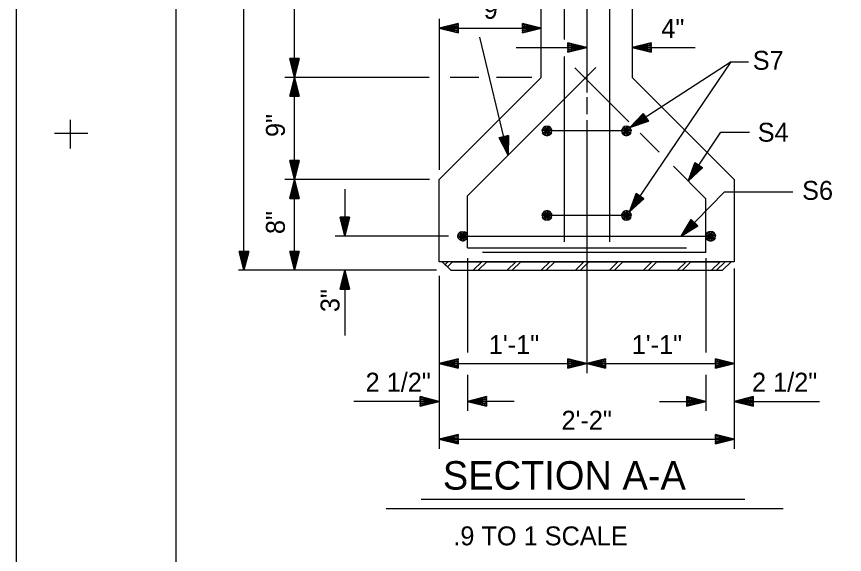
# Model space of a CAD drawing. Extents: x 0 to 34.6, y 0 to 25.6.
# Drawn here: x 0 to 5.47, y 14.32 to 17.88 of the extents above; entities that cross this region are included whole.
import ezdxf

# ---------------------------------------------------------------- set-up
doc = ezdxf.new("R2010")
doc.units = 0
for name, color, linetype in [('Dimension Lines', 7, 'Continuous'), ('Mis Center Lines', 7, 'Continuous'), ('Plan Sheet', 7, 'Continuous'), ('Plot Shape', 7, 'Continuous'), ('Rebar Lines', 7, 'Continuous'), ('Structural Steel Lines', 7, 'Continuous'), ('Sup Concrete Girder Lines', 7, 'Continuous'), ('Text', 7, 'Continuous'), ('User Information Notes', 7, 'Continuous')]:
    doc.layers.add(name, color=color, linetype=linetype)

msp = doc.modelspace()

# ---------------------------------------------------------------- linework, layer by layer
at = {"layer": 'Dimension Lines'}
for p, q in [((1.5027, 16.2002), (1.5027, 20.2502)), ((1.8361, 17.4752), (1.8361, 19.2002)), ((2.7926, 17.8632), (2.7926, 16.8632)), ((2.7926, 17.8002), (3.4676, 17.8002)), ((3.3011, 17.6733), (3.7676, 17.6733)), ((4.0676, 17.6733), (4.4846, 17.6733)), ((4.7218, 17.5789), (4.0531, 17.1433)), ((2.7272, 17.4752), (1.773, 17.4752)), ((1.8361, 16.8002), (1.8361, 17.4752)), ((3.0558, 17.4752), (2.8648, 17.4752)), ((3.4046, 17.4752), (3.1704, 17.4752)), ((2.2124, 16.8002), (1.773, 16.8002)), ((1.8361, 16.2002), (1.8361, 16.8002)), ((2.7296, 16.8002), (2.2124, 16.8002)), ((2.1694, 16.7371), (2.1694, 16.4252)), ((2.8536, 16.4252), (2.1064, 16.4252)), ((2.9801, 16.2793), (2.9801, 15.657)), ((4.5552, 16.2793), (4.5552, 15.657)), ((2.7755, 16.2002), (1.4667, 16.2002)), ((2.1694, 16.2002), (2.1694, 15.7698)), ((4.7426, 16.212), (4.7426, 15.0204)), ((2.7926, 16.1639), (2.7926, 15.0204)), ((2.7926, 15.5835), (3.7676, 15.5835)), ((3.7676, 15.5835), (4.7426, 15.5835)), ((2.9801, 15.51), (2.9801, 15.2704)), ((4.5552, 15.51), (4.5552, 15.2704)), ((2.7926, 15.3335), (2.2287, 15.3335)), ((3.2872, 15.3335), (2.9801, 15.3335)), ((4.248, 15.3335), (4.5552, 15.3335)), ((4.7426, 15.3335), (5.3066, 15.3335)), ((2.7926, 15.0835), (4.7426, 15.0835))]:
    msp.add_line(p, q, dxfattribs=at)
for points in [[(2.9176, 17.8002), (2.9176, 17.7939), (2.7926, 17.8002), (2.9176, 17.7877), (2.9176, 17.7814), (2.7926, 17.8002), (2.9176, 17.7752), (2.9176, 17.7689), (2.7926, 17.8002), (2.9176, 17.8314), (2.9176, 17.8252), (2.7926, 17.8002), (2.9176, 17.8189), (2.9176, 17.8127), (2.7926, 17.8002), (2.9176, 17.8064), (2.9176, 17.7689), (2.9176, 17.8314), (2.7926, 17.8002), (2.9176, 17.7689)], [(3.3426, 17.8002), (3.3426, 17.8064), (3.4676, 17.8002), (3.3426, 17.8127), (3.3426, 17.8189), (3.4676, 17.8002), (3.3426, 17.8252), (3.3426, 17.8314), (3.4676, 17.8002), (3.3426, 17.7689), (3.3426, 17.7752), (3.4676, 17.8002), (3.3426, 17.7814), (3.3426, 17.7877), (3.4676, 17.8002), (3.3426, 17.7939), (3.3426, 17.8314), (3.3426, 17.7689), (3.4676, 17.8002), (3.3426, 17.8314)], [(3.2495, 16.9619), (3.0608, 17.7405)], [(3.6426, 17.6733), (3.6426, 17.6795), (3.7676, 17.6733), (3.6426, 17.6858), (3.6426, 17.692), (3.7676, 17.6733), (3.6426, 17.6983), (3.6426, 17.7045), (3.7676, 17.6733), (3.6426, 17.642), (3.6426, 17.6483), (3.7676, 17.6733), (3.6426, 17.6545), (3.6426, 17.6608), (3.7676, 17.6733), (3.6426, 17.667), (3.6426, 17.7045), (3.6426, 17.642), (3.7676, 17.6733), (3.6426, 17.7045)], [(4.1926, 17.6733), (4.1926, 17.667), (4.0676, 17.6733), (4.1926, 17.6608), (4.1926, 17.6545), (4.0676, 17.6733), (4.1926, 17.6483), (4.1926, 17.642), (4.0676, 17.6733), (4.1926, 17.7045), (4.1926, 17.6983), (4.0676, 17.6733), (4.1926, 17.692), (4.1926, 17.6858), (4.0676, 17.6733), (4.1926, 17.6795), (4.1926, 17.642), (4.1926, 17.7045), (4.0676, 17.6733), (4.1926, 17.642)], [(1.8361, 17.6002), (1.8423, 17.6002), (1.8361, 17.4752), (1.8486, 17.6002), (1.8548, 17.6002), (1.8361, 17.4752), (1.8611, 17.6002), (1.8673, 17.6002), (1.8361, 17.4752), (1.8048, 17.6002), (1.8111, 17.6002), (1.8361, 17.4752), (1.8173, 17.6002), (1.8236, 17.6002), (1.8361, 17.4752), (1.8298, 17.6002), (1.8673, 17.6002), (1.8048, 17.6002), (1.8361, 17.4752), (1.8673, 17.6002)], [(4.05, 16.5868), (4.7218, 17.5789), (4.8364, 17.5789)], [(1.8361, 17.3502), (1.8298, 17.3502), (1.8361, 17.4752), (1.8236, 17.3502), (1.8173, 17.3502), (1.8361, 17.4752), (1.8111, 17.3502), (1.8048, 17.3502), (1.8361, 17.4752), (1.8673, 17.3502), (1.8611, 17.3502), (1.8361, 17.4752), (1.8548, 17.3502), (1.8486, 17.3502), (1.8361, 17.4752), (1.8423, 17.3502), (1.8048, 17.3502), (1.8673, 17.3502), (1.8361, 17.4752), (1.8048, 17.3502)], [(4.1579, 17.2115), (4.1613, 17.2063), (4.0531, 17.1433), (4.1647, 17.2011), (4.1681, 17.1958), (4.0531, 17.1433), (4.1715, 17.1906), (4.1749, 17.1853), (4.0531, 17.1433), (4.1408, 17.2377), (4.1442, 17.2325), (4.0531, 17.1433), (4.1476, 17.2273), (4.1511, 17.222), (4.0531, 17.1433), (4.1545, 17.2168), (4.1749, 17.1853), (4.1408, 17.2377), (4.0531, 17.1433), (4.1749, 17.1853)], [(3.2201, 17.0834), (3.2261, 17.0849), (3.2495, 16.9619), (3.2322, 17.0864), (3.2383, 17.0878), (3.2495, 16.9619), (3.2443, 17.0893), (3.2504, 17.0908), (3.2495, 16.9619), (3.1897, 17.0761), (3.1958, 17.0775), (3.2495, 16.9619), (3.2018, 17.079), (3.2079, 17.0805), (3.2495, 16.9619), (3.214, 17.0819), (3.2504, 17.0908), (3.1897, 17.0761), (3.2495, 16.9619), (3.2504, 17.0908)], [(4.4377, 16.7899), (4.653, 17.1127), (4.844, 17.1127)], [(1.8361, 16.9252), (1.8423, 16.9252), (1.8361, 16.8002), (1.8486, 16.9252), (1.8548, 16.9252), (1.8361, 16.8002), (1.8611, 16.9252), (1.8673, 16.9252), (1.8361, 16.8002), (1.8048, 16.9252), (1.8111, 16.9252), (1.8361, 16.8002), (1.8173, 16.9252), (1.8236, 16.9252), (1.8361, 16.8002), (1.8298, 16.9252), (1.8673, 16.9252), (1.8048, 16.9252), (1.8361, 16.8002), (1.8673, 16.9252)], [(4.5071, 16.8939), (4.5123, 16.8904), (4.4377, 16.7899), (4.5175, 16.887), (4.5227, 16.8835), (4.4377, 16.7899), (4.5279, 16.88), (4.5331, 16.8766), (4.4377, 16.7899), (4.4811, 16.9113), (4.4863, 16.9078), (4.4377, 16.7899), (4.4915, 16.9043), (4.4967, 16.9009), (4.4377, 16.7899), (4.5019, 16.8974), (4.5331, 16.8766), (4.4811, 16.9113), (4.4377, 16.7899), (4.5331, 16.8766)], [(1.8361, 16.6752), (1.8298, 16.6752), (1.8361, 16.8002), (1.8236, 16.6752), (1.8173, 16.6752), (1.8361, 16.8002), (1.8111, 16.6752), (1.8048, 16.6752), (1.8361, 16.8002), (1.8673, 16.6752), (1.8611, 16.6752), (1.8361, 16.8002), (1.8548, 16.6752), (1.8486, 16.6752), (1.8361, 16.8002), (1.8423, 16.6752), (1.8048, 16.6752), (1.8673, 16.6752), (1.8361, 16.8002), (1.8048, 16.6752)], [(4.1201, 16.6903), (4.1253, 16.6868), (4.05, 16.5868), (4.1304, 16.6834), (4.1356, 16.6798), (4.05, 16.5868), (4.1408, 16.6763), (4.146, 16.6728), (4.05, 16.5868), (4.0942, 16.7079), (4.0994, 16.7043), (4.05, 16.5868), (4.1046, 16.7009), (4.1098, 16.6974), (4.05, 16.5868), (4.1149, 16.6939), (4.146, 16.6728), (4.0942, 16.7079), (4.05, 16.5868), (4.146, 16.6728)], [(4.3923, 16.4252), (4.6775, 16.7183), (5.1299, 16.7183)], [(2.1694, 16.5502), (2.1756, 16.5502), (2.1694, 16.4252), (2.1819, 16.5502), (2.1881, 16.5502), (2.1694, 16.4252), (2.1944, 16.5502), (2.2006, 16.5502), (2.1694, 16.4252), (2.1381, 16.5502), (2.1444, 16.5502), (2.1694, 16.4252), (2.1506, 16.5502), (2.1569, 16.5502), (2.1694, 16.4252), (2.1631, 16.5502), (2.2006, 16.5502), (2.1381, 16.5502), (2.1694, 16.4252), (2.2006, 16.5502)], [(4.4795, 16.5148), (4.4839, 16.5104), (4.3923, 16.4252), (4.4884, 16.5061), (4.4929, 16.5017), (4.3923, 16.4252), (4.4974, 16.4973), (4.5018, 16.493), (4.3923, 16.4252), (4.4571, 16.5365), (4.4615, 16.5322), (4.3923, 16.4252), (4.466, 16.5278), (4.4705, 16.5235), (4.3923, 16.4252), (4.475, 16.5191), (4.5018, 16.493), (4.4571, 16.5365), (4.3923, 16.4252), (4.5018, 16.493)], [(1.5027, 16.3252), (1.509, 16.3252), (1.5027, 16.2002), (1.5152, 16.3252), (1.5215, 16.3252), (1.5027, 16.2002), (1.5277, 16.3252), (1.534, 16.3252), (1.5027, 16.2002), (1.4715, 16.3252), (1.4777, 16.3252), (1.5027, 16.2002), (1.484, 16.3252), (1.4902, 16.3252), (1.5027, 16.2002), (1.4965, 16.3252), (1.534, 16.3252), (1.4715, 16.3252), (1.5027, 16.2002), (1.534, 16.3252)], [(1.8361, 16.3252), (1.8423, 16.3252), (1.8361, 16.2002), (1.8486, 16.3252), (1.8548, 16.3252), (1.8361, 16.2002), (1.8611, 16.3252), (1.8673, 16.3252), (1.8361, 16.2002), (1.8048, 16.3252), (1.8111, 16.3252), (1.8361, 16.2002), (1.8173, 16.3252), (1.8236, 16.3252), (1.8361, 16.2002), (1.8298, 16.3252), (1.8673, 16.3252), (1.8048, 16.3252), (1.8361, 16.2002), (1.8673, 16.3252)], [(2.1694, 16.0752), (2.1631, 16.0752), (2.1694, 16.2002), (2.1569, 16.0752), (2.1506, 16.0752), (2.1694, 16.2002), (2.1444, 16.0752), (2.1381, 16.0752), (2.1694, 16.2002), (2.2006, 16.0752), (2.1944, 16.0752), (2.1694, 16.2002), (2.1881, 16.0752), (2.1819, 16.0752), (2.1694, 16.2002), (2.1756, 16.0752), (2.1381, 16.0752), (2.2006, 16.0752), (2.1694, 16.2002), (2.1381, 16.0752)], [(2.9176, 15.5835), (2.9176, 15.5772), (2.7926, 15.5835), (2.9176, 15.571), (2.9176, 15.5647), (2.7926, 15.5835), (2.9176, 15.5585), (2.9176, 15.5522), (2.7926, 15.5835), (2.9176, 15.6147), (2.9176, 15.6085), (2.7926, 15.5835), (2.9176, 15.6022), (2.9176, 15.596), (2.7926, 15.5835), (2.9176, 15.5897), (2.9176, 15.5522), (2.9176, 15.6147), (2.7926, 15.5835), (2.9176, 15.5522)], [(3.6426, 15.5835), (3.6426, 15.5897), (3.7676, 15.5835), (3.6426, 15.596), (3.6426, 15.6022), (3.7676, 15.5835), (3.6426, 15.6085), (3.6426, 15.6147), (3.7676, 15.5835), (3.6426, 15.5522), (3.6426, 15.5585), (3.7676, 15.5835), (3.6426, 15.5647), (3.6426, 15.571), (3.7676, 15.5835), (3.6426, 15.5772), (3.6426, 15.6147), (3.6426, 15.5522), (3.7676, 15.5835), (3.6426, 15.6147)], [(3.8926, 15.5835), (3.8926, 15.5772), (3.7676, 15.5835), (3.8926, 15.571), (3.8926, 15.5647), (3.7676, 15.5835), (3.8926, 15.5585), (3.8926, 15.5522), (3.7676, 15.5835), (3.8926, 15.6147), (3.8926, 15.6085), (3.7676, 15.5835), (3.8926, 15.6022), (3.8926, 15.596), (3.7676, 15.5835), (3.8926, 15.5897), (3.8926, 15.5522), (3.8926, 15.6147), (3.7676, 15.5835), (3.8926, 15.5522)], [(4.6176, 15.5835), (4.6176, 15.5897), (4.7426, 15.5835), (4.6176, 15.596), (4.6176, 15.6022), (4.7426, 15.5835), (4.6176, 15.6085), (4.6176, 15.6147), (4.7426, 15.5835), (4.6176, 15.5522), (4.6176, 15.5585), (4.7426, 15.5835), (4.6176, 15.5647), (4.6176, 15.571), (4.7426, 15.5835), (4.6176, 15.5772), (4.6176, 15.6147), (4.6176, 15.5522), (4.7426, 15.5835), (4.6176, 15.6147)], [(2.6676, 15.3335), (2.6676, 15.3397), (2.7926, 15.3335), (2.6676, 15.346), (2.6676, 15.3522), (2.7926, 15.3335), (2.6676, 15.3585), (2.6676, 15.3647), (2.7926, 15.3335), (2.6676, 15.3022), (2.6676, 15.3085), (2.7926, 15.3335), (2.6676, 15.3147), (2.6676, 15.321), (2.7926, 15.3335), (2.6676, 15.3272), (2.6676, 15.3647), (2.6676, 15.3022), (2.7926, 15.3335), (2.6676, 15.3647)], [(3.1051, 15.3335), (3.1051, 15.3272), (2.9801, 15.3335), (3.1051, 15.321), (3.1051, 15.3147), (2.9801, 15.3335), (3.1051, 15.3085), (3.1051, 15.3022), (2.9801, 15.3335), (3.1051, 15.3647), (3.1051, 15.3585), (2.9801, 15.3335), (3.1051, 15.3522), (3.1051, 15.346), (2.9801, 15.3335), (3.1051, 15.3397), (3.1051, 15.3022), (3.1051, 15.3647), (2.9801, 15.3335), (3.1051, 15.3022)], [(4.4302, 15.3335), (4.4302, 15.3272), (4.5552, 15.3335), (4.4302, 15.321), (4.4302, 15.3147), (4.5552, 15.3335), (4.4302, 15.3085), (4.4302, 15.3022), (4.5552, 15.3335), (4.4302, 15.3647), (4.4302, 15.3585), (4.5552, 15.3335), (4.4302, 15.3522), (4.4302, 15.346), (4.5552, 15.3335), (4.4302, 15.3397), (4.4302, 15.3022), (4.4302, 15.3647), (4.5552, 15.3335), (4.4302, 15.3022)], [(4.8676, 15.3335), (4.8676, 15.3397), (4.7426, 15.3335), (4.8676, 15.346), (4.8676, 15.3522), (4.7426, 15.3335), (4.8676, 15.3585), (4.8676, 15.3647), (4.7426, 15.3335), (4.8676, 15.3022), (4.8676, 15.3085), (4.7426, 15.3335), (4.8676, 15.3147), (4.8676, 15.321), (4.7426, 15.3335), (4.8676, 15.3272), (4.8676, 15.3647), (4.8676, 15.3022), (4.7426, 15.3335), (4.8676, 15.3647)], [(2.9176, 15.0835), (2.9176, 15.0772), (2.7926, 15.0835), (2.9176, 15.071), (2.9176, 15.0647), (2.7926, 15.0835), (2.9176, 15.0585), (2.9176, 15.0522), (2.7926, 15.0835), (2.9176, 15.1147), (2.9176, 15.1085), (2.7926, 15.0835), (2.9176, 15.1022), (2.9176, 15.096), (2.7926, 15.0835), (2.9176, 15.0897), (2.9176, 15.0522), (2.9176, 15.1147), (2.7926, 15.0835), (2.9176, 15.0522)], [(4.6176, 15.0835), (4.6176, 15.0897), (4.7426, 15.0835), (4.6176, 15.096), (4.6176, 15.1022), (4.7426, 15.0835), (4.6176, 15.1085), (4.6176, 15.1147), (4.7426, 15.0835), (4.6176, 15.0522), (4.6176, 15.0585), (4.7426, 15.0835), (4.6176, 15.0647), (4.6176, 15.071), (4.7426, 15.0835), (4.6176, 15.0772), (4.6176, 15.1147), (4.6176, 15.0522), (4.7426, 15.0835), (4.6176, 15.1147)]]:
    msp.add_lwpolyline(points, dxfattribs=at)
at = {"layer": 'Mis Center Lines'}
for p, q in [((3.7676, 18.2104), (3.7676, 17.3761)), ((3.7676, 17.3436), (3.7676, 17.2316)), ((3.7676, 17.1919), (3.7676, 15.5204))]:
    msp.add_line(p, q, dxfattribs=at)
at = {"layer": 'Plan Sheet'}
for p, q in [((1.0541, 0.6061), (1.0541, 21.6061)), ((0.3575, 17.0055), (0.3575, 17.1954)), ((0.2506, 17.1061), (0.4704, 17.1061))]:
    msp.add_line(p, q, dxfattribs=at)
at = {"layer": 'Plot Shape'}
msp.add_lwpolyline([(0, 22), (33.0632, 22), (33.0632, 0), (0, 0)], close=True, dxfattribs=at)
at = {"layer": 'Rebar Lines'}
for p, q in [((3.6177, 18.1815), (3.6177, 17.7264)), ((3.9176, 18.1706), (3.9176, 16.3876)), ((3.6177, 17.6144), (3.6177, 16.3876)), ((2.9801, 16.6925), (3.8288, 17.5413)), ((4.046, 17.1817), (3.6885, 17.5392)), ((4.0302, 17.1217), (3.5052, 17.1217)), ((4.2459, 16.9818), (4.1217, 17.1059)), ((4.5552, 16.6725), (4.3402, 16.8875)), ((2.9801, 16.3486), (2.9801, 16.6925)), ((4.5552, 16.3167), (4.5552, 16.6725)), ((4.0302, 16.5627), (3.5052, 16.5627)), ((2.9484, 16.4252), (4.5868, 16.4252)), ((2.9801, 16.3486), (4.4272, 16.3486)), ((4.5552, 16.3167), (3.0786, 16.3167))]:
    msp.add_line(p, q, dxfattribs=at)
for points in [[(3.5052, 17.1534), (3.4931, 17.151), (3.4828, 17.1441), (3.4759, 17.1338), (3.4735, 17.1217), (3.4759, 17.1095), (3.4828, 17.0992), (3.493, 17.0924), (3.5052, 17.09), (3.5173, 17.0924), (3.5276, 17.0992), (3.5345, 17.1095), (3.537, 17.1217), (3.5345, 17.1338), (3.5277, 17.1441), (3.5174, 17.151), (3.5052, 17.1534), (3.5052, 17.1217), (3.5052, 17.09), (3.493, 17.0924), (3.5052, 17.1217), (3.4828, 17.0992), (3.4759, 17.1095), (3.5052, 17.1217), (3.4735, 17.1217), (3.4759, 17.1338), (3.5052, 17.1217), (3.4828, 17.1441), (3.4931, 17.151), (3.5052, 17.1217), (3.5174, 17.151), (3.5277, 17.1441), (3.5052, 17.1217), (3.5345, 17.1338), (3.537, 17.1217), (3.5052, 17.1217), (3.5345, 17.1095), (3.5276, 17.0992), (3.5052, 17.1217), (3.5173, 17.0924)], [(4.0302, 17.1534), (4.018, 17.151), (4.0077, 17.1441), (4.0009, 17.1338), (3.9985, 17.1217), (4.0009, 17.1095), (4.0077, 17.0992), (4.018, 17.0924), (4.0302, 17.09), (4.0423, 17.0924), (4.0526, 17.0992), (4.0595, 17.1095), (4.0619, 17.1217), (4.0595, 17.1338), (4.0526, 17.1441), (4.0424, 17.151), (4.0302, 17.1534), (4.0302, 17.1217), (4.0302, 17.09), (4.018, 17.0924), (4.0302, 17.1217), (4.0077, 17.0992), (4.0009, 17.1095), (4.0302, 17.1217), (3.9985, 17.1217), (4.0009, 17.1338), (4.0302, 17.1217), (4.0077, 17.1441), (4.018, 17.151), (4.0302, 17.1217), (4.0424, 17.151), (4.0526, 17.1441), (4.0302, 17.1217), (4.0595, 17.1338), (4.0619, 17.1217), (4.0302, 17.1217), (4.0595, 17.1095), (4.0526, 17.0992), (4.0302, 17.1217), (4.0423, 17.0924)], [(3.5052, 16.5943), (3.4931, 16.592), (3.4828, 16.5851), (3.4759, 16.5748), (3.4735, 16.5627), (3.4759, 16.5506), (3.4828, 16.5403), (3.493, 16.5334), (3.5052, 16.531), (3.5173, 16.5334), (3.5276, 16.5403), (3.5345, 16.5505), (3.537, 16.5627), (3.5345, 16.5748), (3.5277, 16.5851), (3.5174, 16.592), (3.5052, 16.5943), (3.5052, 16.5627), (3.5052, 16.531), (3.493, 16.5334), (3.5052, 16.5627), (3.4828, 16.5403), (3.4759, 16.5506), (3.5052, 16.5627), (3.4735, 16.5627), (3.4759, 16.5748), (3.5052, 16.5627), (3.4828, 16.5851), (3.4931, 16.592), (3.5052, 16.5627), (3.5174, 16.592), (3.5277, 16.5851), (3.5052, 16.5627), (3.5345, 16.5748), (3.537, 16.5627), (3.5052, 16.5627), (3.5345, 16.5505), (3.5276, 16.5403), (3.5052, 16.5627), (3.5173, 16.5334)], [(4.0302, 16.5943), (4.018, 16.592), (4.0077, 16.5851), (4.0009, 16.5748), (3.9985, 16.5627), (4.0009, 16.5506), (4.0077, 16.5403), (4.018, 16.5334), (4.0302, 16.531), (4.0423, 16.5334), (4.0526, 16.5403), (4.0595, 16.5505), (4.0619, 16.5627), (4.0595, 16.5748), (4.0526, 16.5851), (4.0424, 16.592), (4.0302, 16.5943), (4.0302, 16.5627), (4.0302, 16.531), (4.018, 16.5334), (4.0302, 16.5627), (4.0077, 16.5403), (4.0009, 16.5506), (4.0302, 16.5627), (3.9985, 16.5627), (4.0009, 16.5748), (4.0302, 16.5627), (4.0077, 16.5851), (4.018, 16.592), (4.0302, 16.5627), (4.0424, 16.592), (4.0526, 16.5851), (4.0302, 16.5627), (4.0595, 16.5748), (4.0619, 16.5627), (4.0302, 16.5627), (4.0595, 16.5505), (4.0526, 16.5403), (4.0302, 16.5627), (4.0423, 16.5334)], [(2.9484, 16.4569), (2.9605, 16.4545), (2.9708, 16.4476), (2.9777, 16.4373), (2.9801, 16.4252), (2.9777, 16.4131), (2.9708, 16.4028), (2.9605, 16.396), (2.9484, 16.3935), (2.9363, 16.396), (2.926, 16.4028), (2.9191, 16.413), (2.9166, 16.4252), (2.9191, 16.4373), (2.9259, 16.4476), (2.9362, 16.4545), (2.9484, 16.4569), (2.9484, 16.4252), (2.9484, 16.3935), (2.9605, 16.396), (2.9484, 16.4252), (2.9708, 16.4028), (2.9777, 16.4131), (2.9484, 16.4252), (2.9801, 16.4252), (2.9777, 16.4373), (2.9484, 16.4252), (2.9708, 16.4476), (2.9605, 16.4545), (2.9484, 16.4252), (2.9362, 16.4545), (2.9259, 16.4476), (2.9484, 16.4252), (2.9191, 16.4373), (2.9166, 16.4252), (2.9484, 16.4252), (2.9191, 16.413), (2.926, 16.4028), (2.9484, 16.4252), (2.9363, 16.396)], [(4.5868, 16.4569), (4.5748, 16.4545), (4.5645, 16.4476), (4.5576, 16.4373), (4.5552, 16.4252), (4.5576, 16.4131), (4.5645, 16.4028), (4.5747, 16.396), (4.5868, 16.3935), (4.5989, 16.396), (4.6092, 16.4028), (4.6162, 16.413), (4.6186, 16.4252), (4.6162, 16.4373), (4.6093, 16.4476), (4.599, 16.4545), (4.5868, 16.4569), (4.5868, 16.4252), (4.5868, 16.3935), (4.5747, 16.396), (4.5868, 16.4252), (4.5645, 16.4028), (4.5576, 16.4131), (4.5868, 16.4252), (4.5552, 16.4252), (4.5576, 16.4373), (4.5868, 16.4252), (4.5645, 16.4476), (4.5748, 16.4545), (4.5868, 16.4252), (4.599, 16.4545), (4.6093, 16.4476), (4.5868, 16.4252), (4.6162, 16.4373), (4.6186, 16.4252), (4.5868, 16.4252), (4.6162, 16.413), (4.6092, 16.4028), (4.5868, 16.4252), (4.5989, 16.396)]]:
    msp.add_lwpolyline(points, dxfattribs=at)
at = {"layer": 'Structural Steel Lines'}
for p, q in [((2.8697, 16.2002), (2.8135, 16.2564)), ((4.6655, 16.2002), (4.7218, 16.2564)), ((2.8697, 16.2002), (4.6655, 16.2002))]:
    msp.add_line(p, q, dxfattribs=at)
for points in [[(2.8489, 16.2564), (2.8312, 16.2387), (2.8476, 16.2223), (2.8817, 16.2564), (3.0739, 16.2564), (3.0176, 16.2002), (3.0505, 16.2002), (3.1067, 16.2564), (3.2989, 16.2564), (3.2426, 16.2002), (3.2755, 16.2002), (3.3317, 16.2564), (3.5239, 16.2564), (3.4676, 16.2002), (3.5005, 16.2002), (3.5567, 16.2564), (3.7489, 16.2564), (3.6926, 16.2002), (3.7255, 16.2002), (3.7817, 16.2564), (3.9739, 16.2564), (3.9176, 16.2002), (3.9505, 16.2002), (4.0067, 16.2564)], [(3.5239, 16.2564), (3.4676, 16.2002), (3.5005, 16.2002), (3.5567, 16.2564), (3.7489, 16.2564), (3.6926, 16.2002), (3.7255, 16.2002), (3.7817, 16.2564), (3.9739, 16.2564), (3.9176, 16.2002), (3.9505, 16.2002), (4.0067, 16.2564), (4.1989, 16.2564), (4.1426, 16.2002), (4.1755, 16.2002), (4.2317, 16.2564), (4.4239, 16.2564), (4.3676, 16.2002), (4.4005, 16.2002), (4.4567, 16.2564), (4.6489, 16.2564), (4.5926, 16.2002), (4.6255, 16.2002), (4.6817, 16.2564)]]:
    msp.add_lwpolyline(points, dxfattribs=at)
at = {"layer": 'Sup Concrete Girder Lines'}
msp.add_lwpolyline([(4.0676, 18.0068), (4.0676, 17.4752), (4.7426, 16.8002), (4.7426, 16.2564), (2.7926, 16.2564), (2.7926, 16.8002), (3.4676, 17.4752), (3.4676, 19.2002), (3.0176, 19.6502), (3.0176, 20.2502), (3.7676, 20.2502)], dxfattribs=at)
at = {"layer": 'Text'}
for p, q in [((2.6736, 14.6872), (4.8135, 14.6872)), ((2.4414, 14.6242), (5.0662, 14.6242))]:
    msp.add_line(p, q, dxfattribs=at)

# ---------------------------------------------------------------- texts
for s, height, p in [('9"', 0.125, (3.0867, 17.8631)), ('4"', 0.125, (4.2606, 17.7363)), ('S7', 0.125, (4.8648, 17.5257)), ('S4', 0.125, (4.8975, 17.0502)), ('S6', 0.125, (5.1909, 16.6658)), ('1\'-1"', 0.125, (3.1206, 15.6464)), ('1\'-1"', 0.125, (4.0649, 15.6464)), ('2 1/2"', 0.125, (2.3063, 15.3979)), ('2 1/2"', 0.125, (4.8599, 15.3979)), ('2\'-2"', 0.125, (3.601, 15.1464)), ('SECTION A-A', 0.187969, (2.8168, 14.7502))]:
    msp.add_text(s, height=height, dxfattribs=at).set_placement(p)
for s, p in [('9"', (1.7731, 17.0812)), ('8"', (1.7731, 16.4395)), ('3"', (2.1338, 15.9236))]:
    msp.add_text(s, height=0.125, rotation=90, dxfattribs=at).set_placement(p)
at = {"layer": 'User Information Notes'}
msp.add_text('.9 TO 1 SCALE', height=0.125, dxfattribs=at).set_placement((2.8861, 14.3817))

doc.saveas('drawing.dxf')
